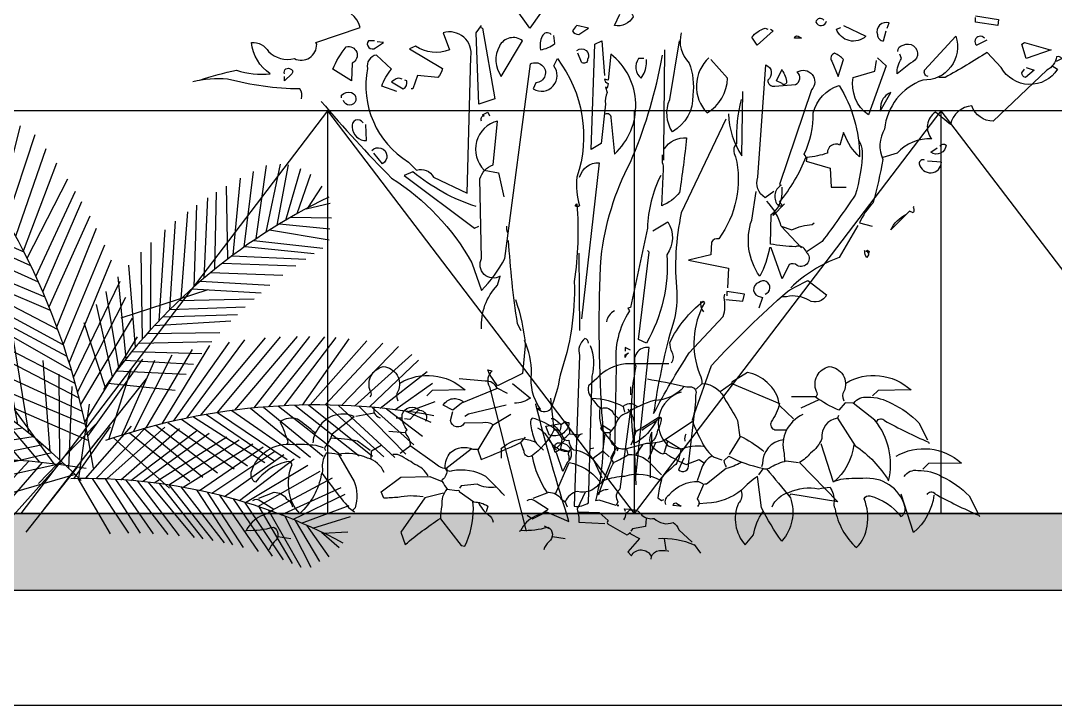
# Model space of a CAD drawing. Header units: millimetres. Extents: x -100356 to 314685, y 446 to 1273965.
# Drawn here: x 92499 to 95197, y 120805 to 122590 of the extents above; entities that cross this region are included whole.
import ezdxf
from ezdxf.xclip import XClip

# ---------------------------------------------------------------- set-up
doc = ezdxf.new("R2010")
doc.units = ezdxf.units.MM
doc.header["$XCLIPFRAME"] = 2
doc.linetypes.add('section$0$CENTER', pattern=[2, 1.25, -0.25, 0.25, -0.25])
for name, color, linetype in [('FIN', 3, 'Continuous'), ('KEN', 4, 'Continuous'), ('NAM', 3, 'Continuous'), ('STR', 7, 'Continuous'), ('植栽2', 74, 'Continuous')]:
    doc.layers.add(name, color=color, linetype=linetype)
for name, color, linetype, lineweight in [('Hatch-wall', 251, 'Continuous', 5), ('section$0$A-_FLORLEVL_E', 7, 'Continuous', 5), ('section$0$NKC_TRUC', 8, 'section$0$CENTER', 13)]:
    doc.layers.add(name, color=color, linetype=linetype, lineweight=lineweight)

# ---------------------------------------------------------------- blocks, each defined once
blk = doc.blocks.new('LANG CAN')
at = {"layer": 'KEN'}
for p, q in [((252141.8, 97961.6, 0), (237391.7, 97961.6, 0)), ((252141.8, 96911.5), (237391.7, 96911.5))]:
    blk.add_line(p, q, dxfattribs=at)
at = {"layer": 'NAM'}
for p, q in [((239091.7, 97961.6, 0), (238291.7, 96911.5)), ((239091.7, 97961.6, 0), (239891.7, 96911.5)), ((239091.7, 97961.6, 0), (239091.7, 96911.5)), ((240691.7, 97961.6, 0), (239891.7, 96911.5)), ((239891.7, 97961.6, 0), (239891.7, 96911.5)), ((240691.7, 97961.6, 0), (241491.7, 96911.5)), ((240691.7, 97961.6, 0), (240691.7, 96911.5))]:
    blk.add_line(p, q, dxfattribs=at)
blk = doc.blocks.new('Sky Section2')
at = {"layer": 'Hatch-wall', "ltscale": 0.5}
h = blk.add_hatch(color=256, dxfattribs=at)
h.dxf.hatch_style = 1
h.paths.add_polyline_path([(-5600, -11600), (-5600, -1300), (-5100, -1299.9), (-5100, -1600), (-5400, -1600), (-5400, -9500), (-5100, -9500), (-5100, -9800), (-5400, -9800), (-5400, -11300), (-5100, -11300), (-5100, -11600)])
h.paths.add_polyline_path([(-5600, -31299.9), (-5600, -42600), (-5100, -42600), (-5100, -42300), (-5400, -42300), (-5400, -33099.9), (-5100, -33099.9), (-5100, -32799.9), (-5400, -32799.9), (-5400, -31299.9)])
at = {"layer": 'FIN', "elevation": 0}
blk.add_lwpolyline([(-5100, -42600), (-5100, -32799.9)], dxfattribs=at)
at = {"layer": 'STR'}
blk.add_lwpolyline([(-5600, -31299.9), (-5600, -42600), (-5100, -42600), (-5100, -42300), (-5400, -42300), (-5400, -33099.9), (-5100, -33099.9), (-5100, -32799.9), (-5400, -32799.9), (-5400, -31299.9)], close=True, dxfattribs=at)
at = {"layer": 'STR', "ltscale": 10, "elevation": 0}
blk.add_lwpolyline([(-5400, -41150), (-5400, -33486.7)], dxfattribs=at)
blk = doc.blocks.new('A$C2D2A4C73')
for p, q in [((947.3, 1476), (971.3, 1663.5)), ((980.9, 1426.5), (1023.9, 1666.9)), ((915.2, 1518.1), (900.4, 1638.4)), ((1006, 1387.7), (1081.2, 1657)), ((1037.5, 1336.9), (1115.4, 1643.6)), ((920.7, 1513.6), (833.7, 1583.8)), ((1064.6, 1291), (1169.6, 1611)), ((1097.5, 1232.2), (1210.9, 1559)), ((966.4, 1448.1), (798.2, 1526.7)), ((1126, 1178.3), (1250.5, 1505.7)), ((999.1, 1398.4), (783.1, 1478.4)), ((1948.3, 1192), (1982.9, 1472.9)), ((1993.7, 1223.3), (2032.1, 1496.2)), ((2030.1, 1247.2), (2083.5, 1500.6)), ((2071.6, 1273.2), (2113.5, 1498.1)), ((2104, 1292.6), (2159.2, 1484.7)), ((1027.6, 1353.2), (764.2, 1432)), ((1140.1, 1150.3), (1291.5, 1445.9)), ((1907.9, 1162.7), (1934.6, 1448)), ((2146.5, 1316.8), (2196.6, 1463.2)), ((1172.7, 1082.6), (1320.6, 1400.5)), ((1839.1, 1109.3), (1845.2, 1396.1)), ((1887.5, 1147.3), (1882.9, 1419)), ((2185.3, 1336.2), (2239.6, 1419.2)), ((1071.5, 1278.8), (772.9, 1385.6)), ((1198.3, 1025.6), (1344.4, 1361)), ((1799.7, 1076.6), (1813.4, 1375.7)), ((2179.6, 1334.9), (2268.9, 1355)), ((1094.8, 1237.1), (797.5, 1346.7)), ((1713.9, 999.7), (1738.4, 1323.1)), ((1762.1, 1043.9), (1772.2, 1347.6)), ((1128.9, 1172.5), (821.5, 1306.8)), ((1222, 969.3), (1374.5, 1308)), ((1672.3, 959.2), (1693.1, 1288.1)), ((2080.5, 1278.6), (2268, 1259.4)), ((2122.5, 1303.3), (2274.3, 1300.3)), ((1153.8, 1122.4), (848.7, 1259)), ((1251, 894.9), (1398.4, 1262.8)), ((1631.6, 917.5), (1654.6, 1256.1)), ((2043.3, 1255.6), (2265.1, 1218.5)), ((1182.6, 1061), (882.2, 1195.5)), ((1274.8, 828.1), (1429.2, 1200)), ((1600.1, 883.6), (1602.3, 1209.3)), ((1984.2, 1216.9), (2242, 1187.5)), ((1569.4, 849.1), (1565, 1173.3)), ((1903.6, 1159.5), (2177.9, 1147.2)), ((1952, 1194.6), (2209.9, 1167.9)), ((1207.2, 1004.9), (915, 1128)), ((1296.9, 760.4), (1454.3, 1144.2)), ((1544, 819.4), (1518.6, 1125)), ((1867.3, 1131.7), (2140.7, 1121.9)), ((475.7, 881.1), (378.4, 1080.7)), ((514.9, 866.2), (425.8, 1104.2)), ((565.4, 845.7), (458.1, 1112.7)), ((609.9, 826.6), (515.3, 1117.8)), ((665.5, 801.1), (573.5, 1101.8)), ((715.4, 776.8), (631.2, 1083.9)), ((1227.4, 955.9), (936.6, 1079.7)), ((1508.9, 776.4), (1479.7, 1081.1)), ((1824, 1097), (2093.1, 1087.4)), ((424.6, 899.5), (341.6, 1050)), ((740.7, 763.8), (693.3, 1062)), ((801, 731.6), (739, 1044.3)), ((1255.2, 883.5), (952.8, 1041.3)), ((1313.2, 706.3), (1486.4, 1064.7)), ((1785.7, 1064.6), (2044.7, 1049.6)), ((850.3, 703.5), (777.7, 1028.1)), ((897.9, 674.9), (828.2, 1005.3)), ((1328.3, 651.8), (1507.9, 1005.1)), ((1482.2, 742), (1435, 1026.4)), ((1490.6, 928.6), (1814.9, 1033.4)), ((1753.2, 1036), (2011.4, 1022)), ((378.4, 913.2), (303, 993.5)), ((959.1, 635.8), (870, 985)), ((1274.8, 828.1), (972.7, 990.7)), ((1457.5, 709), (1398.6, 977.8)), ((1672.3, 959.2), (1952.8, 969.7)), ((1706.7, 992.9), (1985.7, 999.6)), ((1012.4, 599.5), (926.3, 955.4)), ((1064.9, 561.7), (974.6, 927.8)), ((1289.4, 784.2), (989.9, 943.7)), ((1340.1, 605.5), (1532.7, 927)), ((1645.8, 932.3), (1923.3, 941.3)), ((384.9, 912.9), (283.3, 917.7)), ((453.5, 889.3), (287.9, 856.8)), ((1305.5, 732.3), (1003.3, 904.1)), ((1105.9, 530.7), (1040.8, 886.7)), ((1430.5, 671.5), (1351.9, 909.3)), ((1615.1, 900), (1899.1, 917.1)), ((504.2, 870.3), (302.7, 813.2)), ((549.3, 852.4), (313.8, 769)), ((1146.2, 498.8), (1088.5, 854.5)), ((1355.4, 539.5), (1551.7, 858)), ((1587.4, 869.4), (1858.2, 873.9)), ((1785.9, 564.6), (2028.1, 853.6)), ((1849.7, 575.5), (2083.6, 857.1)), ((1913.5, 584.6), (2147.2, 858.9)), ((1985.7, 592.7), (2193.7, 858.8)), ((2041, 597.5), (2249.1, 857)), ((2097.7, 601), (2290.9, 854.5)), ((2166, 603.4), (2339.8, 850.3)), ((621.5, 821.4), (345, 739.6)), ((1319.6, 683.8), (1024.9, 834.8)), ((1556.9, 834.5), (1828.3, 840.3)), ((1583.4, 518.2), (1756.6, 811)), ((1643, 533.8), (1820.2, 824.9)), ((1685.2, 543.9), (1893.6, 837.9)), ((1735.4, 554.8), (1950.6, 845.9)), ((2194.4, 603.9), (2405.2, 842.6)), ((2249.9, 603.8), (2464.9, 833.4)), ((2311.1, 602.2), (2524.2, 822.1)), ((661, 803.2), (383.9, 724.3)), ((720.7, 774.1), (422.9, 707.8)), ((1334.2, 629.1), (1039.6, 781.6)), ((1366.3, 487.3), (1571.3, 773.9)), ((1493.1, 491.4), (1616.2, 771.3)), ((1504.6, 771), (1759.5, 755.6)), ((1530.4, 802.9), (1790.9, 795.6)), ((1536.8, 504.9), (1680.7, 791.1)), ((2359.5, 599.8), (2573.3, 792.3)), ((765.8, 750.7), (468.5, 687.3)), ((1226.4, 430.9), (1199.7, 770)), ((1444.3, 475.3), (1529.4, 740.3)), ((2413.8, 596), (2598.6, 770.5)), ((819.8, 721), (527.2, 658.7)), ((1346.2, 580.1), (1056.5, 712.5)), ((1262.3, 398.5), (1259.1, 718.8)), ((1375.6, 437.9), (1585, 701)), ((1473.4, 730.5), (1732.2, 718.6)), ((2455.6, 592.2), (2630.8, 728.6)), ((817.5, 402.2), (514.1, 657.3)), ((888.4, 404), (583.4, 666.9)), ((868, 693), (587.5, 626.7)), ((909.1, 667.9), (629.3, 602.9)), ((959.6, 403.8), (644.2, 673.3)), ((1016.1, 402.3), (729.8, 678.9)), ((1072.6, 399.6), (793.1, 680.7)), ((1120.2, 396.4), (875.1, 679.9)), ((1187.8, 390.3), (946.6, 676.4)), ((1240.7, 384.3), (1032.5, 668.6)), ((1295.7, 367.1), (1308.3, 672.6)), ((1440.3, 685.3), (1691.2, 658.9)), ((2509.6, 586.1), (2650.3, 684.7)), ((614.7, 386.5), (359, 626.4)), ((676.9, 393), (403.9, 636.7)), ((737.7, 397.9), (463.7, 648.7)), ((968.3, 629.7), (661.7, 583.3)), ((1357.2, 531.2), (1069.3, 651.7)), ((2557.1, 578.1), (2660.1, 617.1)), ((509.2, 372.1), (237.2, 592.7)), ((540.2, 376.8), (306.8, 613)), ((1012.4, 599.5), (703.4, 556.9)), ((1369.7, 469.9), (1079.4, 596.5)), ((1332.4, 331.2), (1372.6, 606.6)), ((1902.6, 583.1), (2157.5, 406.6)), ((1972.6, 591.4), (2195.2, 409.8)), ((2020.6, 595.9), (2243.3, 412.9)), ((2076.1, 599.8), (2311.5, 415.1)), ((2137.7, 602.7), (2376.7, 414.9)), ((2188.5, 603.8), (2426.7, 413.3)), ((2254.9, 603.7), (2469, 410.9)), ((2298.4, 602.7), (2510.6, 407.6)), ((2376.8, 598.7), (2551.6, 420.2)), ((2425.2, 595), (2581, 455)), ((2479.1, 589.7), (2613.5, 487.7)), ((2551.1, 580.7), (2644.4, 540.3)), ((383, 349), (111.8, 548.8)), ((449.1, 361.9), (174.1, 571.8)), ((1046.6, 575.2), (741.2, 531.6)), ((1086.4, 545.7), (772.4, 509.8)), ((1714.7, 550.4), (1960.8, 377.2)), ((1759.6, 559.7), (2025.8, 389.2)), ((1808.3, 568.6), (2063.3, 395.1)), ((1849.7, 575.5), (2108.4, 401.2)), ((330.9, 337.6), (64, 507.5)), ((1122.7, 517.6), (825.4, 470.4)), ((1394.8, 531.5), (1182.7, 310.8)), ((1313.4, 329.1), (1450.4, 522)), ((1357.1, 329.7), (1528.7, 524.8)), ((1396, 329.3), (1586, 524.2)), ((1437.1, 328.2), (1652.7, 520.9)), ((1489.4, 325.5), (1707.8, 515.8)), ((1526.2, 322.8), (1770.6, 507.5)), ((1576, 516.2), (1794.7, 335.5)), ((1619.9, 528), (1849.1, 350.9)), ((1664.5, 539), (1911.9, 366.5)), ((272.8, 323.6), (40.5, 479.3)), ((1162.7, 485.3), (864.7, 439.3)), ((1404.6, 475.9), (1198, 210.6)), ((1462.1, 481.4), (1670.1, 293.4)), ((1521.4, 500.3), (1746, 320.2)), ((1569.7, 318.7), (1818.8, 499.3)), ((1613.1, 313.8), (1883.6, 485.7)), ((1667.6, 306.1), (1929.5, 474.2)), ((1197.9, 455.8), (914.2, 397.6)), ((1232.1, 425.8), (956.2, 359.9)), ((1721.7, 297.1), (1981.5, 459.3)), ((1782.2, 285.2), (2019.1, 447.3)), ((1828.2, 274.8), (2063.5, 431.6)), ((638.3, 389.2), (416.6, 146)), ((699.3, 395), (491, 156)), ((752.2, 398.9), (543.7, 161.4)), ((829.6, 402.6), (585.2, 164.7)), ((888.4, 404), (639.5, 167.8)), ((934.6, 404.1), (689.5, 169.4)), ((989, 403.2), (731.3, 169.9)), ((1039.4, 401.4), (803.9, 168.6)), ((1096, 398.1), (859, 166)), ((1146.3, 394.3), (929.9, 160.4)), ((1196.1, 389.4), (991.7, 153.6)), ((1274.2, 387.5), (993.2, 324.7)), ((1875.1, 263.1), (2096.8, 418.9)), ((1931, 247.6), (2135.3, 403)), ((170.6, 295.5), (0, 376.8)), ((396.7, 351.8), (201.9, 101.5)), ((443.6, 360.9), (246.5, 112.7)), ((515.7, 373.1), (291.9, 123)), ((571, 381.1), (345.9, 133.9)), ((1258.3, 382.1), (1047.3, 145.9)), ((1326, 372.4), (1134.6, 130.7)), ((1954.2, 240.6), (2186.3, 379.9)), ((1999.1, 226.3), (2232.3, 357.1)), ((260.5, 320.4), (116.9, 140.2)), ((312.3, 333.3), (155.2, 107.8)), ((1319, 344.5), (1049.6, 267.2)), ((1329.4, 329.4), (1449.6, 123.7)), ((1382.3, 329.5), (1518, 125.9)), ((1430.6, 328.4), (1561.4, 125.8)), ((1469.2, 326.7), (1609.4, 124.3)), ((1508.2, 324.2), (1664.3, 120.9)), ((1551.8, 320.5), (1706.7, 116.9)), ((1590.6, 316.5), (1762.4, 110)), ((1632.3, 311.2), (1794.4, 105.1)), ((2048.3, 209.2), (2277.5, 332.7)), ((120.6, 278.1), (1.6, 301.6)), ((126.6, 282), (32.6, 221.2)), ((203, 304.9), (75.8, 169.7)), ((1667.6, 306.1), (1832.4, 98.5)), ((1712.4, 298.7), (1873.6, 90.2)), ((1771.2, 287.5), (1905, 83.2)), ((1811.3, 278.8), (1944.7, 73.3)), ((2086.9, 194.9), (2309.6, 295.9)), ((2129.9, 177.8), (2324.5, 271.8)), ((1857.3, 267.7), (2000.6, 57.6)), ((1907.9, 254.2), (2053.4, 40.7)), ((1949.4, 242.1), (2093.5, 26.5)), ((2003.2, 224.9), (2127.1, 13.7)), ((2038.2, 212.9), (2160, 0.3)), ((2162.8, 164), (2339.8, 229.5)), ((2100.7, 189.6), (2196.5, 0)), ((2138.9, 174.1), (2229.2, 20.7)), ((2181.2, 156), (2263.9, 38.8)), ((2205, 145.3), (2344.4, 189)), ((2237.2, 130.2), (2302.5, 73.5)), ((2241.4, 126.5), (2334.9, 131.6))]:
    blk.add_line(p, q)
for centre, radius, start, end in [((-1212.3, -22.3), 2628.4, 8.5439, 38.2906), ((3191.8, -562.6), 2150.5, 115.5425, 145.2892), ((-357.1, -1358.5), 2389.5, 44.6966, 74.4433), ((2217.9, -1785.5), 2389.5, 79.4494, 109.1961), ((918.6, -2224.3), 2628.4, 80.3252, 110.0719), ((1359.4, -1701.4), 2031.1, 61.857, 91.6037)]:
    blk.add_arc(centre, radius, start, end)
blk = doc.blocks.new('A$C510C2C19')
for points in [[(794.7, 365.1, 0.349014), (796.4, 384.7, -0.094193), (792.1, 403.4, -0.10907), (854.2, 480), (856.8, 477.4, 0.229584), (848.3, 343.8, -0.100723), (851.7, 326), (841.5, 316.6)], [(233.7, 302.1, 0.4142), (234.5, 312.3, -0.472687), (258.3, 358.3, -0.53009), (285.6, 312.3, 0.260727), (284.7, 296.2), (285.6, 294.5)], [(790.4, 363.4), (709.6, 363.4, 0.189865), (655.9, 336.2), (640.6, 322.6, 0.263535), (650.8, 294.5, 0.133179), (664.5, 280.9, -0.390976), (687.4, 270.6), (695.9, 262.1)], [(1022.8, 261.3), (996.4, 286, 0.203949), (973.4, 328.5, 0.157364), (936.8, 347.2), (907.9, 329.4, -0.236053), (907, 326), (885.7, 311.5)], [(1064.5, 302.1, 0.4142), (1065.3, 312.3, -0.472687), (1089.1, 358.3, -0.53009), (1116.4, 312.3, 0.260727), (1115.5, 296.2), (1116.4, 294.5)], [(289, 327.7, -0.32872), (410.7, 314.9), (349.4, 314), (339.2, 303.8)], [(490, 308.1), (470.4, 318.3, 0.326645), (448.3, 331.1), (399.8, 335.3)], [(750.4, 335.3, -0.021851), (817.6, 321.7, 0.099014), (829.6, 320.9, -0.574356), (839.8, 304.7, -0.091064), (833.8, 258.7, 0.045349), (852.5, 217, 0.13649), (874.7, 189.8), (889.1, 184.7)], [(1119.8, 327.7, -0.32872), (1241.5, 314.9), (1180.2, 314), (1170, 303.8)], [(470.4, 317.4), (404, 290.2), (387.9, 277.4), (370, 286.8, -0.472885), (407.4, 292.8)], [(499.3, 326.8), (532.5, 299.6, -0.138214), (502.8, 290.2)], [(818.5, 320.9, -0.210098), (763.2, 295.3, 0.080353), (712.1, 271.5, 0.306458), (690.8, 248.5), (679.8, 234.9), (671.3, 234.9)], [(852.5, 326.8, -0.304626), (895.9, 295.3, -0.027878), (918.1, 257.9), (922.3, 227.2), (902.8, 194.9)], [(907.9, 326.8), (996.4, 289.4, -0.08902), (981.1, 255.3, 0.517303), (987.9, 240.9), (1009.1, 240.9)], [(570, 299.6), (575.9, 240, -0.128555), (534.2, 191.5, -0.566177), (520.6, 200), (514.7, 216.2)], [(647.4, 299.6, -0.110031), (705.3, 284.3, -0.37883), (728.3, 286), (731.7, 284.3)], [(1104.5, 262.1), (1137.6, 211.1, -0.107803), (1199.8, 145.5, 0.230988), (1174.2, 258.7), (1133.4, 290.2), (1118.9, 291.1), (1107, 277.4, -0.051575), (1062.8, 302.1), (1018.5, 302.1)], [(1135.1, 290.2, -0.301208), (1160.6, 301.3, -0.145798), (1205.7, 289.4, -0.098267), (1255.9, 253.6), (1272.1, 222.1)], [(151.3, 201.7, -0.449051), (152.1, 211.1, 0.125443), (163.2, 233.2), (204, 265.5, 0.401047), (135.1, 240, 0.163773), (127.4, 216.2)], [(241.5, 282.6, 0.442368), (250.8, 263.8), (252.5, 263)], [(421.9, 204.3), (375.1, 167.7, -0.142853), (353.8, 178.7), (308.7, 211.1, 0.217575), (301.1, 232.3, -0.386597), (302.8, 240.9, -0.209564), (293.4, 268.9, -0.568176), (325.7, 277.4, -0.587173), (336.8, 256.2)], [(462.8, 250.2, 0.212204), (444, 253.6), (409.1, 252.8, -0.720749), (383.6, 257.9), (387.9, 274.9)], [(661.9, 280.9, 0.189377), (671.3, 233.2), (667, 200), (650, 188.1), (650, 186.4)], [(713.7, 279.2, -0.206497), (726, 246.4, 0.075821), (728.6, 237.5), (723.1, 220.9)], [(130.8, 234.9, 0.03952), (98.5, 260.4, 0.257141), (66.2, 255.3, -0.03508), (80.6, 217.9), (78.9, 213.6)], [(495.9, 268.9), (461.9, 248.5), (434.7, 203.4), (440.6, 185.5, 0.01915), (515.5, 217.9), (523.2, 227.2)], [(589, 205.5, 0.046661), (591.6, 223.4, 0.079254), (580.9, 239.6, 0.108246), (535.4, 262.6, 0.252808), (533.3, 248.1, 0.063705), (541.4, 218.7, 0.099014), (546.9, 212.3), (556.7, 202.6)], [(589, 250.2, 0.067581), (575.4, 260.9), (571.1, 260.9)], [(592.9, 223.4, 0.04306), (606, 234.1, 0.156006), (600.9, 250.6, 0.135742), (598, 255.8), (589, 250.2, -0.113541), (586.5, 237.9), (585.2, 237)], [(833.8, 255.3), (780.2, 220.4, -0.101242), (748.7, 215.3), (708.7, 204.3, -0.189941), (687.4, 211.9, -0.264252), (681.5, 231.5), (680.6, 234.9)], [(766.5, 257, -0.138168), (728.6, 216.2), (722.6, 219.2), (719.7, 211.9)], [(729.4, 238.3, 0.0103), (770.7, 263.8, -0.4142), (776.3, 262.1, -0.105515), (769.4, 240, -0.169922), (757.1, 216.2), (755.8, 214.1)], [(775.4, 263.4, -0.012817), (744.8, 243), (739.7, 239.6)], [(1039.8, 268.9, 0.366302), (1004.9, 196.6), (1005.7, 183)], [(1106.2, 267.2), (1104.5, 262.1, 0.41008), (1075.5, 224.7, -0.148804), (1054.2, 197.4, -0.087555), (1033.8, 179.6), (1105.3, 106.4), (1017.6, 120.9), (1015.1, 118.3)], [(1177.6, 256.2, -0.587067), (1192.1, 257.9, 0.025208), (1273.8, 217.9), (1275.5, 215.3)], [(606, 199.6), (589, 204.3), (578.4, 198.3, 0.171524), (551.6, 240.4), (546, 243.8)], [(575.9, 249.4, -0.08551), (593, 227.2, 0.4142), (604, 221.3, 0.17395), (612.5, 203.4, -0.18573), (650.8, 183.8), (665.3, 151.5)], [(629, 233.2, 0.257919), (619.2, 223.8), (618.4, 222.6)], [(681.4, 239.6, -0.029968), (669.9, 246.8, 0.302765), (666.5, 247.7, 0.099014), (663.1, 243.4), (681.8, 220.9), (683.1, 220.4), (695, 203.8), (693.7, 201.7)], [(260.2, 160.9, 0.228485), (228.7, 188.1, 0.153412), (173.4, 194.9, 0.03476), (152.1, 197.4, 0.136078), (144.5, 171.9, -0.226822), (142.8, 157.4, -0.168655), (102.8, 85.1, -0.166977), (83.2, 125.1, -0.132034), (88.3, 176.2, 0.4142), (78.1, 181.3, 0.176117), (20.2, 143, -0.333328), (12.5, 161.7, -0.370255), (90.8, 213.6, -0.04158), (132.5, 211.9), (146.2, 207.7)], [(161.5, 225.5, -0.032883), (210, 220.4), (233.8, 202.6)], [(541.4, 217.9, 0.029037), (517.1, 223.8, 0.145218), (480.5, 206.8), (477.1, 205.5)], [(566.6, 222.1, 0.188675), (595.5, 200.9), (602.3, 200.9)], [(754.7, 215.3, 0.147888), (779.3, 195.7, -0.548935), (787, 194.9, 0.055481), (822.8, 176.2), (846.6, 185.5), (855.1, 179.6)], [(784.5, 222.1), (813.4, 204.3, -0.148804), (855.1, 210.2)], [(923.2, 228.9, -0.052948), (964.9, 202.6), (967.4, 200)], [(1003.2, 222.1, 0.383606), (964.9, 177), (963.2, 171.9)], [(1135.1, 212.8, -0.189499), (1096.8, 143), (1073.8, 214.5)], [(175.1, 194.9), (204, 144.7, -0.172211), (205.7, 95.3), (201.5, 91.1)], [(341.9, 154.9, 0.180038), (317.2, 176.2, 0.039429), (284.9, 194.9), (276.4, 194.9)], [(484, 118.3, 0.011108), (449.1, 154, 0.17128), (387, 164.3, -0.45993), (373.4, 170.2, -0.170471), (383.6, 198.3, -0.298218), (425.3, 204.3), (434.7, 204.3)], [(812.5, 204.3, -0.109406), (803.2, 176.2, 0.033295), (777.6, 152.3), (775.1, 146.4, 0.201859), (707.9, 154, 0.059891), (669.6, 146.4), (667, 148.1, -0.38205), (659.3, 138.7, -0.310211), (620.2, 126, 0.250366), (597.2, 106.4)], [(610, 204.3, 0.514618), (604, 191.5), (604, 182.1)], [(674.7, 148.9, -0.055374), (688.3, 180.4, 0.050323), (715.5, 194.9, -0.220352), (755.5, 178.7), (776.8, 156.6)], [(692.5, 206.8, 0.033691), (681.5, 188.1), (686.6, 179.6)], [(1213.5, 191.4, -0.32872), (1335.2, 178.6), (1273.9, 177.8), (1263.7, 167.6)], [(535.9, 191.5, 0.104645), (563.2, 124.3)], [(579.3, 121.7), (604.9, 179.6, -0.187164), (660.2, 145.5), (664.5, 145.5)], [(870.4, 191.5, 0.18956), (851.7, 170.2), (843.2, 145.5)], [(924.9, 179.6, -0.068573), (896.8, 168.5), (860.2, 139.6), (856.8, 139.6)], [(897.6, 171.9, -0.15036), (893.4, 183.8), (901.9, 191.5, 0.070404), (964, 169.4, 0.33432), (981.1, 171.9, -0.048264), (1009.1, 183), (1032.1, 179.6)], [(143.6, 160.9, 0.024628), (193.8, 96.2), (204.9, 87.7)], [(376.8, 167.7, -0.240295), (368.3, 147.2), (367.4, 145.5)], [(972.5, 167.7, -0.007782), (1016.8, 114, -0.272308), (1000.6, 33.2, -0.034164), (963.2, 95.3), (955.5, 154, 0.047058), (925.7, 128.5, -0.158249), (861.1, 103.8), (846.6, 103)], [(1228.8, 154, -0.301208), (1254.4, 165, -0.145798), (1299.5, 153.1, -0.098267), (1349.7, 117.4), (1365.8, 85.9)], [(332.5, 115.7, 0.090576), (285.7, 114.9, -0.006271), (259.3, 113.2), (254.2, 125.1), (290.8, 152.3), (345.3, 154), (368.3, 144.7, 0.068298), (377.6, 130.2), (395.5, 127.7), (398.9, 128.5), (399.8, 126), (427, 106.4, -0.125), (453.4, 98.7), (450, 87.7)], [(467.9, 133.6, -0.162277), (433, 139.6), (403.2, 136.2), (400.6, 131.9)], [(776.8, 147.2, 0.05426), (770, 114), (776.8, 108.9), (781.1, 110.6)], [(784.5, 101.3, -0.350769), (791.3, 120, -0.222488), (845.7, 144.7, -0.062256), (855.1, 138.7), (843.2, 111.5, -0.436478), (844, 97.9)], [(982.5, 97, -0.228485), (1014, 124.2, -0.153412), (1069.3, 131, -0.03476), (1090.6, 133.6, -0.136078), (1098.3, 108, 0.226822), (1100, 93.6, 0.168655), (1140, 21.2, 0.166977), (1159.5, 61.2, 0.132034), (1154.4, 112.3, -0.4142), (1164.6, 117.4, -0.176117), (1222.5, 79.1, 0.333328), (1230.2, 97.8, 0.370255), (1151.9, 149.8, 0.04158), (1110.2, 148), (1096.6, 143.8)], [(26.4, 113.2), (55.3, 124.3, -0.273697), (78.3, 111.5, -0.236053), (87.7, 101.3), (89.4, 97)], [(370.8, 122.6), (335.9, 114), (290.8, 50.2), (299.3, 27.2, -0.025269), (364, 75.7)], [(376.8, 130.2, 0.209335), (367.4, 99.6, 0.045135), (364.9, 74.9), (403.2, 25.5), (410, 23.8, 0.11853), (426.2, 94.5), (425.3, 106.4)], [(537.6, 113.2), (566.6, 124.3, -0.273697), (589.6, 111.5, -0.236053), (598.9, 101.3), (600.6, 97)], [(634.7, 124.3), (619.3, 92.8, -0.091522), (622.8, 68.9), (671.3, 66.4)], [(924.9, 126.8, -0.29039), (919.8, 103.8, 0.287994), (932.5, 26.4), (947.9, 45.1, -0.119293), (965.7, 87.7)], [(1284.2, 119.1, -0.189499), (1245.9, 49.3), (1222.9, 120.8)], [(1271.4, 119.9, -0.587067), (1285.8, 121.6, 0.025208), (1367.5, 81.6), (1369.3, 79.1)], [(15.3, 108.9, -0.4142), (29.8, 108.1), (54.5, 92.8, -0.123093), (29.8, 80, 0.156387), (2.6, 52.8), (0, 51.1)], [(435.5, 105.5, 0.130051), (454.2, 82.6, -0.178345), (462.8, 68.9)], [(526.6, 108.9, -0.4142), (541.1, 108.1), (565.7, 92.8, -0.123093), (541.1, 80, 0.156387), (513.8, 52.8), (511.3, 51.1)], [(621.9, 87.7), (660.2, 86.8), (677.2, 71.5, 0.5), (677.2, 64.7), (712.1, 45.1, 0.162277), (718.1, 49.4), (718.9, 46.8), (735.9, 38.3), (713.8, 13.6), (720.6, 6, -0.62767), (757.2, 5.1), (758.1, 6)], [(706.2, 73.2, 0.162277), (710.4, 86, 0.123093), (717.2, 91.1, -0.345856), (740.2, 81.7, 0.236053), (763.2, 75.7, 0.308121), (798.1, 68.1, -0.174149), (809.1, 54.5), (833.8, 31.5)], [(4.3, 53.6, 0.084976), (53.6, 59.6, -0.560455), (55.3, 32.3, 0.122009), (46, 17)], [(515.5, 53.6, 0.084976), (564.9, 59.6, -0.560455), (566.6, 32.3, 0.122009), (557.2, 17)], [(770.8, 38.3, -0.124252), (837.2, 26.4), (837.2, 27.2), (849.1, 11.1)], [(757.2, 0, -0.297607), (767.4, 14.5, -0.116623), (788.7, 15.3), (789.6, 14.5)]]:
    blk.add_lwpolyline(points, format="xyb")
for points in [[(1069.6, 296.2), (1036.4, 280.9)], [(241.5, 271.5), (207.4, 265.5)], [(324, 277.4), (307.9, 259.6), (297.6, 261.3)], [(487.4, 286.8), (416.8, 269.8), (410, 265.5)], [(705.3, 284.3), (707.9, 273.2)], [(293.4, 262.1), (282.3, 262.1)], [(299.3, 234.9), (268.7, 237.4)], [(575.9, 240.9), (584.5, 240.9)], [(606, 233.2), (623.1, 231.5)], [(597.2, 222.1), (581.9, 206.8)], [(741.1, 212.8), (729.1, 194.9)], [(765.7, 216.2), (752.1, 185.5)], [(787.9, 218.7), (781.9, 198.3)], [(235.5, 185.5), (236.4, 201.7), (254.2, 211.9)], [(308.7, 210.2), (290, 196.6)], [(518.4, 202.6), (520.1, 204.3)], [(642.6, 205.5), (650.7, 206.8)], [(667.9, 200.9), (678.9, 190.6)], [(711.3, 204.3), (713.8, 194.9)], [(965.7, 167.7), (957.2, 156.6)], [(709.6, 88.5), (707.9, 93.6), (717.2, 92.8), (717.2, 91.1)], [(747.9, 75.7), (747, 60.4), (722.3, 56.2), (719.8, 51.9)], [(62.1, 41.7), (86, 38.3)], [(573.4, 41.7), (597.2, 38.3)], [(781.9, 38.3), (784.5, 17)]]:
    blk.add_lwpolyline(points)
blk = doc.blocks.new('A$C07C5541A')
for points in [[(2182.2, 840.3, 0.028854), (2114.1, 858.6, -0.099014), (2051, 851.9, 0.227432), (2085.9, 910.1, 0.276978), (2054.3, 893.5, -0.265564), (2006.1, 880.2, -0.560715), (1964.6, 906.8), (1966.3, 910.1), (1883.3, 938.3, -0.285431), (1928.1, 976.5), (1961.3, 986.5, 0.404877), (2022.8, 984.8), (2002.8, 1014.7), (2139, 1011.4, 0.570038), (2145.6, 1057.9), (2167.2, 1132.6, 0.530762), (2200.5, 1214, -0.137939), (2115.8, 1209, -0.618027), (2074.2, 1235.6, -0.039932), (2047.7, 1275.4, -0.714279), (2070.9, 1275.4), (2129, 1257.2), (2130.7, 1278.8), (2139, 1278.8)], [(1574.4, 1011.4, 0.449051), (1559.4, 1011.4, 0.291199), (1549.4, 1003.1, -0.477066), (1547.8, 964.9), (1567.7, 936.6), (1597.6, 978.2, -0.062256), (1581, 988.1, 0.162277), (1586, 1006.4), (1579.3, 1009.7)], [(1390, 966.5, 0.523941), (1375.1, 958.2, 0.332581), (1409.9, 941.6), (1400, 963.2)], [(901.8, 936.6), (898.4, 946.6, -0.618027), (920, 925, -0.428558), (908.4, 913.4), (903.4, 931.7)], [(1019.7, 951.6, -0.659393), (1034.6, 948.3, -0.746674), (1014.7, 949.9)], [(983.1, 941.6), (941.6, 921.7, 0.536621), (996.4, 935), (988.1, 938.3)], [(1119.3, 935), (1114.3, 931.7), (1144.2, 905.1), (1154.2, 920, 0.158264), (1129.3, 936.6), (1124.3, 935)], [(1285.4, 928.3, -0.276978), (1270.4, 871.9, 0.116058), (1263.8, 812.1, 0.276978), (1302, 744, 0.248367), (1307, 803.8), (1288.7, 913.4)], [(1461.4, 935), (1458.1, 936.6), (1479.7, 941.6, -0.099014), (1488, 931.7, -0.276978), (1476.4, 925), (1461.4, 935)], [(1527.9, 925, -0.582718), (1544.5, 921.7, -0.162277), (1547.8, 896.8, -0.149368), (1521.2, 908.4), (1522.9, 923.4)], [(1815.2, 818.7), (1843.4, 828.7, 0.096542), (1825.1, 860.3), (1853.4, 886.8, -0.431534), (1870, 861.9, -0.311569), (1793.6, 687.5), (1778.6, 672.6, 0.380188), (1747.1, 659.3), (1684, 629.4), (1677.3, 883.5, -0.551483), (1728.8, 928.3), (1717.2, 896.8, 0.260452), (1780.3, 903.4), (1791.9, 898.4), (1730.5, 861.9, 0.173203), (1738.8, 845.3), (1777, 848.6), (1785.3, 823.7), (1788.6, 823.7)], [(720.8, 918.4, -1.013779), (735.7, 905.1), (715.8, 915.1)], [(825.4, 847, 0.5), (832, 858.6), (773.9, 921.7, 0.527451), (835.3, 840.3, -0.289047), (906.8, 749, -0.238373), (910.1, 692.5, 0.023788), (928.3, 611.1, -0.09346), (953.3, 574.6), (930, 568)], [(881.8, 893.5, 0.4142), (871.9, 905.1, 1.122009), (858.6, 871.9), (883.5, 851.9, 0.147995), (875.2, 880.2), (878.5, 888.5)], [(1062.9, 918.4), (1074.5, 918.4, 0.618027), (1067.8, 921.7), (1061.2, 918.4), (1062.9, 918.4)], [(1426.6, 777.2, 0.618027), (1416.6, 770.6), (1409.9, 702.5, -0.463791), (1416.6, 888.5), (1421.6, 840.3), (1428.2, 842, -0.343094), (1421.6, 833.7), (1423.2, 825.4), (1426.6, 827), (1423.2, 817.1, -0.162277), (1426.6, 795.5), (1434.9, 722.4), (1453.1, 710.8), (1446.5, 906.8), (1433.2, 913.4), (1428.2, 848.6)], [(1620.9, 847), (1581, 913.4, -0.472687), (1624.2, 903.4, -0.293182), (1620.9, 847)], [(1856.7, 913.4), (1868.3, 913.4, -0.882782), (1855, 900.1), (1840.1, 910.1), (1851.7, 911.7)], [(594.5, 866.9), (584.6, 860.3, 0.571198), (689.2, 863.6), (715.8, 891.8, 0.022064), (793.8, 845.3), (805.4, 845.3)], [(993.1, 847), (983.1, 878.5, -0.116058), (999.8, 890.1, -0.535172), (1004.7, 875.2), (993.1, 847)], [(1380.1, 227.5), (1400, 78.1, -0.4142), (1403.3, 54.8), (1406.6, 48.2), (1438.2, 58.1), (1444.8, 56.5, -0.094177), (1433.2, 220.9, 0.02861), (1434.9, 509.8, 0.09137), (1380.1, 687.5, -0.054916), (1323.6, 870.2), (1320.3, 886.8)], [(1479.7, 895.1, 0.855362), (1459.8, 878.5, 0.663971), (1471.4, 873.5), (1478, 890.1)], [(1899.9, 838.7), (1934.7, 860.3, 0.07106), (1909.8, 901.8, 0.933395), (1898.2, 871.9), (1899.9, 838.7)], [(586.2, 875.2), (576.3, 880.2, -0.302765), (586.2, 883.5, 0.236053), (604.5, 858.6), (704.1, 763.9, 0.329605), (744, 792.2, -0.336868), (783.9, 757.3), (812.1, 780.5, -0.455032), (818.7, 730.7, -0.229477), (883.5, 704.1), (910.1, 695.8)], [(920, 881.8), (903.4, 866.9), (936.6, 775.6, 0.299255), (964.9, 845.3), (925, 856.9), (921.7, 876.9)], [(1112.7, 632.7), (1129.3, 621.1, 0.350769), (1142.6, 659.3), (1127.6, 868.6, 0.587067), (1124.3, 840.3, -0.463791), (1111, 828.7), (1072.8, 832, -0.562729), (1069.5, 855.3, 0.882782), (1042.9, 822.1), (1102.7, 646), (1099.4, 644.4, -0.475967), (1104.4, 606.2), (1096.1, 606.2), (1102.7, 612.8, -0.083969), (1052.9, 697.5), (1056.2, 702.5, -0.116058), (1039.6, 778.9, 0.267624), (991.4, 830.4, 0.137894), (953.3, 697.5, 0.119873), (981.5, 739), (983.1, 742.3), (989.8, 719.1, -0.588394), (1013, 704.1, 0.050583), (1051.2, 695.8), (1052.9, 689.2), (1008.1, 675.9), (1006.4, 641), (978.2, 641)], [(1233.9, 881.8, -0.418976), (1237.2, 778.9, -0.25), (1199, 843.6), (1230.6, 878.5)], [(1355.1, 880.2), (1365.1, 880.2, -0.402649), (1360.1, 843.6, -0.137939), (1350.2, 870.2), (1350.2, 878.5)], [(1956.3, 800.5, -0.016876), (1825.1, 657.6, 0.125793), (1675.7, 499.9), (1657.4, 448.4, -0.073212), (1614.2, 508.2), (1566.1, 870.2, 1.260193), (1556.1, 835.3), (1561.1, 823.7, -0.835312), (1522.9, 866.9), (1516.2, 880.2, 0.248169), (1479.7, 659.3, -0.105927), (1474.7, 606.2, 0.4142), (1483, 606.2), (1479.7, 609.5, 0.054428), (1484.7, 465, 0.091705), (1511.3, 290.6, 0.064667), (1529.5, 225.9, 0.401794), (1554.4, 229.2), (1547.8, 227.5, 0.188629), (1564.4, 293.9, -0.108856), (1577.7, 355.4)], [(642.7, 863.6), (627.8, 858.6), (644.4, 845.3, 0.343094), (651, 853.6), (646, 860.3)], [(1097.7, 858.6, 0.15036), (1089.4, 835.3, 0.618027), (1097.7, 833.7), (1107.7, 838.7), (1097.7, 860.3)], [(2024.4, 851.9, 0.819794), (2012.8, 860.3, 0.618027), (2011.1, 851.9), (2024.4, 838.7), (2024.4, 847)], [(1805.2, 842, -0.323349), (1820.1, 840.3), (1825.1, 837), (1803.5, 823.7, -0.350769), (1796.9, 838.7), (1800.2, 840.3)], [(1992.9, 805.4, -0.236053), (1996.2, 823.7, 0.062256), (2130.7, 842, -0.082748), (2195.5, 837)], [(895.1, 817.1, -0.248367), (913.4, 795.5), (915.1, 782.2), (895.1, 817.1)], [(1197.4, 777.2, -0.141403), (1172.5, 699.2), (1170.8, 818.7)], [(1918.1, 807.1), (1918.1, 812.1, 0.276978), (1899.9, 817.1, 1.407928), (1913.1, 798.8), (1914.8, 802.1)], [(1174.1, 803.8, -0.066971), (1182.4, 722.4, -0.355026), (1184.1, 697.5, 0.219345), (1215.6, 544.7, -0.350769), (1228.9, 538.1), (1230.6, 514.8), (1272.1, 504.9), (1197.4, 489.9), (1199, 453.4)], [(1657.4, 763.9, 0.535172), (1652.4, 773.9), (1655.7, 775.6), (1645.8, 780.5), (1642.5, 773.9)], [(1202.4, 767.3), (1285.4, 592.9, -0.077789), (1293.7, 445.1, 0.092148), (1303.7, 377, -0.033997), (1336.9, 219.2, 0.021851), (1270.4, 332.1), (1207.3, 400.2, -0.142853), (1205.7, 435.1), (1204, 441.8)], [(1657.4, 377, 0.211075), (1627.5, 458.4), (1622.5, 475, 0.756256), (1657.4, 508.2), (1660.7, 656, 0.230438), (1635.8, 682.6), (1627.5, 763.9, -0.591263), (1652.4, 672.6), (1625.8, 667.6), (1615.9, 622.8)], [(1878.3, 760.6, -0.900253), (1898.2, 752.3, -0.420135), (1871.6, 727.4), (1873.3, 757.3)], [(1316.9, 712.4, 0.277878), (1275.4, 732.4, 0.010635), (1288.7, 631.1, 0.143997), (1321.9, 606.2), (1318.6, 674.3, -0.123093), (1320.3, 685.9), (1320.3, 700.8)], [(803.8, 717.4, 0.442368), (792.2, 719.1, 0.594986), (820.4, 705.8), (808.8, 714.1)], [(954.9, 727.4, 0.15036), (948.3, 707.5, 0.07634), (961.6, 626.1, 0.012756), (1023, 539.7), (1052.9, 519.8, 0.923187), (1069.5, 494.9, -0.323349), (1084.4, 496.6), (1097.7, 470), (1117.7, 528.1), (1121, 528.1, 0.083908), (1139.3, 475, 0.240036), (1154.2, 579.6), (1145.9, 632.7)], [(1861.7, 709.1, 1.156067), (1841.7, 684.2), (1858.3, 704.1)], [(832, 690.9, -0.618027), (842, 684.2, -0.878021), (800.5, 687.5), (827, 689.2)], [(1474.7, 659.3, 0.367569), (1438.2, 685.9), (1471.4, 395.3)], [(1323.6, 662.6, -0.10759), (1348.5, 564.6), (1380.1, 416.8), (1385, 415.2), (1381.7, 410.2, -0.174988), (1406.6, 307.2), (1409.9, 146.1, -0.015854), (1439.8, 68.1), (1441.5, 69.8, 0.201935), (1421.6, 78.1)], [(1667.4, 604.5, 0.093567), (1785.3, 669.3), (1801.9, 662.6), (1670.7, 564.6), (1662.4, 568)], [(1052.9, 521.5, -0.4142), (1072.8, 529.8, 0.027893), (1119.3, 534.8), (1117.7, 589.6, -0.2677), (1097.7, 636.1), (1097.7, 641)], [(851.9, 604.5), (853.6, 602.8, 0.333328), (853.6, 592.9), (860.3, 596.2), (895.1, 561.3, 0.176468), (866.9, 589.6)], [(1061.2, 528.1), (1099.4, 568, -0.13356), (1126, 614.5)], [(956.6, 569.6), (991.4, 509.8, -0.106552), (1081.1, 453.4)], [(1099.4, 568), (1079.5, 561.3, 0.092056), (1041.3, 571.3), (1037.9, 574.6)], [(1338.5, 559.7), (1310.3, 576.3, 0.296677), (1312, 514.8, 0.146057), (1350.2, 350.4), (1365.1, 357.1), (1345.2, 519.8), (1348.5, 523.1)], [(1610.9, 568, -0.162277), (1609.2, 556.3)], [(1607.6, 541.4, -0.024704), (1591, 386.9), (1584.3, 373.7)], [(941.6, 521.5, 0.4142), (936.6, 514.8), (940, 509.8, 0.236053), (943.3, 521.5), (944.9, 523.1), (943.3, 521.5)], [(1280.4, 136.2), (1290.4, 114.6, -0.787338), (1272.1, 124.6), (1260.5, 219.2), (1228.9, 308.9, 0.024963), (1087.8, 446.7, 0.017838), (1049.6, 466.7), (1014.7, 440.1, 0.42395), (1047.9, 430.1, -0.192581), (1089.4, 436.8), (1099.4, 436.8)], [(1129.3, 441.8, -1.246613), (1140.9, 463.3, -0.867294), (1137.6, 436.8), (1134.3, 435.1), (1140.9, 415.2)], [(1248.9, 428.5, -0.236053), (1243.9, 408.5)], [(1594.3, 431.8, 0.063034), (1576, 345.4), (1581, 293.9), (1627.5, 270.7), (1642.5, 292.3), (1645.8, 300.6), (1637.5, 298.9, -0.379684), (1642.5, 269), (1574.4, 0)], [(1409.9, 410.2, -0.240036), (1424.9, 390.3)], [(1458.1, 350.4, -0.343094), (1464.8, 358.7, -0.333328), (1474.7, 327.2), (1484.7, 46.5, -0.184021), (1458.1, 53.1), (1451.5, 289, -0.173203), (1454.8, 345.4)], [(1370.1, 101.3), (1345.2, 342.1, -0.61264), (1370.1, 307.2, -0.090683), (1373.4, 159.4), (1370.1, 86.4)], [(1285.4, 259.1, -0.573349), (1310.3, 159.4, -0.162277), (1280.4, 154.4)], [(1572.7, 29.9), (1562.7, 23.3), (1536.2, 36.5), (1494.6, 18.3, 0.015228), (1556.1, 235.8), (1556.1, 237.5)], [(1504.6, 202.6), (1494.6, 202.6, 0.512894), (1531.2, 179.4), (1537.8, 196), (1509.6, 200.9)], [(1277.1, 181, -0.162277), (1278.8, 169.4), (1278.8, 167.7)], [(1343.5, 141.2, -0.236053), (1340.2, 161.1), (1340.2, 184.3, -0.236053), (1343.5, 164.4), (1343.5, 99.6)], [(1517.9, 151.1, 0.618027), (1516.2, 164.4, 0.801453), (1498, 127.9), (1506.3, 111.3), (1517.9, 146.1)], [(1288.7, 46.5), (1300.3, 48.2, 0.333328), (1295.4, 53.1), (1285.4, 46.5), (1288.7, 46.5)]]:
    blk.add_lwpolyline(points, format="xyb")
for points in [[(737.4, 959.9), (694.2, 953.3), (695.8, 941.6), (737.4, 948.3), (737.4, 956.6)], [(1659.1, 938.3), (1655.7, 936.6), (1632.5, 805.4), (1662.4, 795.5), (1667.4, 928.3), (1657.4, 941.6)], [(597.9, 896.8), (596.2, 896.8), (642.7, 880.2), (651, 906.8), (646, 910.1), (597.9, 896.8)], [(1316.9, 896.8), (1318.6, 707.5), (1318.6, 690.9)], [(1092.8, 609.5), (1114.3, 587.9), (1111, 594.5), (1109.4, 591.2), (1109.4, 592.9)], [(941.6, 521.5), (935, 519.8), (938.3, 523.1), (941.6, 521.5)], [(1476.4, 518.1), (1474.7, 373.7)], [(1202.4, 431.8), (1170.8, 428.5), (1167.5, 441.8), (1200.7, 446.7), (1200.7, 438.4)], [(1380.1, 337.1), (1390, 342.1), (1390, 335.5)], [(1388.4, 327.2), (1390, 323.8), (1390, 328.8), (1383.4, 332.1), (1388.4, 327.2)], [(1380.1, 269), (1380.1, 254.1)], [(1620.9, 154.4), (1620.9, 136.2)], [(1405, 48.2), (1401.6, 48.2), (1405, 48.2)], [(1541.1, 10), (1531.2, 5)]]:
    blk.add_lwpolyline(points)
blk = doc.blocks.new('section$0$grid section')
at = {"layer": 'section$0$NKC_TRUC', "ltscale": 300}
blk.add_line((-141943.9, 92400), (0, 92400), dxfattribs=at)
blk = doc.blocks.new('full section 2')
at = {"layer": 'section$0$A-_FLORLEVL_E'}
ref = blk.add_blockref('section$0$grid section', (-7800, 4445), dxfattribs=dict(at, rotation=90))
XClip(ref).set_block_clipping_path([(-81316.4994012154, -28458.8351833357), (17662.2916707117, 107651.268699344)])
at = {"layer": 'STR'}
blk.add_blockref('Sky Section2', (-94600, -11499), dxfattribs=at)
ref = blk.add_blockref('LANG CAN', (-3288.4, -289790.7), dxfattribs=dict(at, rotation=90))
XClip(ref).set_block_clipping_path([(237391.7425170723, 96911.461151269), (276791.7607352601, 98311.6033259315)])
at = {"layer": '植栽2', "rotation": 90}
for name, p, xscale, yscale, zscale in [('A$C07C5541A', (-100153.7, -47976.6, 0), -1.4, 1.4, 1.4), ('A$C510C2C19', (-100081.3, -50915, 0), 1.4, 1.4, 1.4), ('A$C2D2A4C73', (-100060.3, -52280.2, 0), 0.7000000000000001, 0.7000000000000001, 0.7000000000000001)]:
    blk.add_blockref(name, p, dxfattribs=dict(at, xscale=xscale, yscale=yscale, zscale=zscale))

msp = doc.modelspace()

# ---------------------------------------------------------------- block references
at = {"layer": 'STR', "rotation": 270}
msp.add_blockref('full section 2', (143997.5, 21104.9), dxfattribs=at)

doc.saveas('drawing.dxf')
